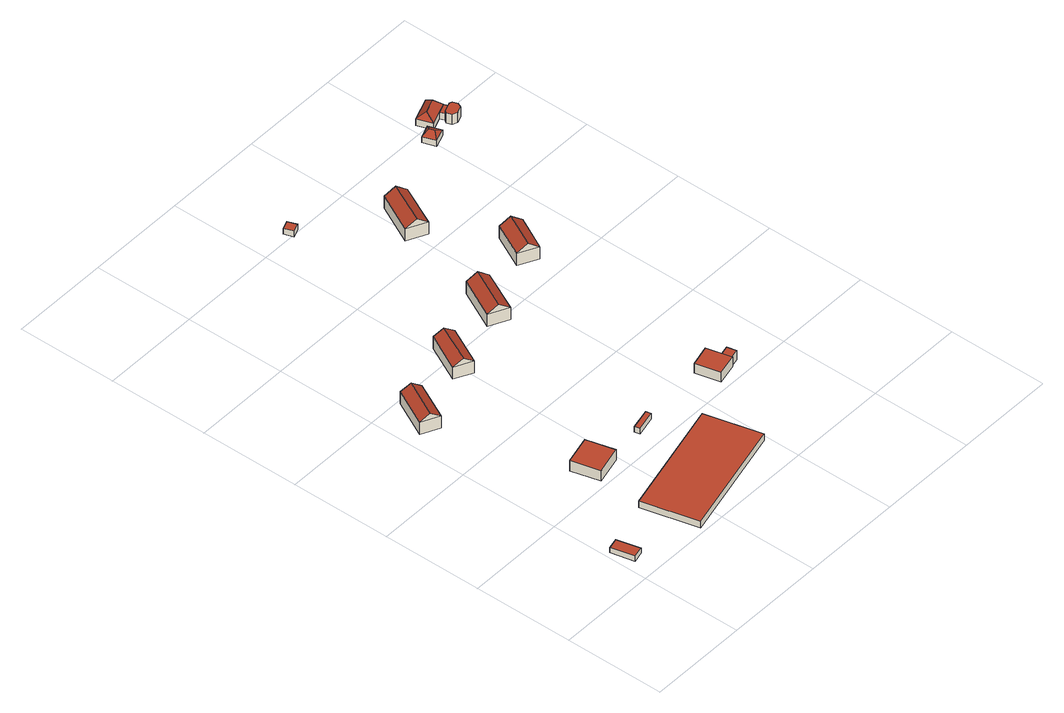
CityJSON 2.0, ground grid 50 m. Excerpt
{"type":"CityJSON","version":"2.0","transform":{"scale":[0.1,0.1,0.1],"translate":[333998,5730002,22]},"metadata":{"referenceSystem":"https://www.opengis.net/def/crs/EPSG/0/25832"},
"CityObjects":{
"building1":{"type":"Building","attributes":{"Geometrietyp2DReferenz":"3000","Gemeindeschluessel":"05170048","function":"31001_2520","roofType":"1000","measuredHeight":2.88},"geometry":[{"type":"Solid","lod":"2","boundaries":[[[[0,1,2,3]],[[4,5,1,0]],[[6,7,5,4]],[[3,2,7,6]],[[4,0,3,6]],[[1,5,7,2]]]],"semantics":{"surfaces":[{"type":"WallSurface"},{"type":"RoofSurface"},{"type":"GroundSurface"}],"values":[[0,0,0,0,1,2]]}}]},
"building2":{"type":"Building","attributes":{"Geometrietyp2DReferenz":"3000","Gemeindeschluessel":"05170048","function":"31001_3073","roofType":"1000","measuredHeight":5.92},"geometry":[{"type":"Solid","lod":"2","boundaries":[[[[8,9,10,11]],[[12,13,9,8]],[[14,15,13,12]],[[11,10,15,14]],[[12,8,11,14]],[[9,13,15,10]]]],"semantics":{"surfaces":[{"type":"WallSurface"},{"type":"RoofSurface"},{"type":"GroundSurface"}],"values":[[0,0,0,0,1,2]]}}]},
"building3":{"type":"Building","attributes":{"Geometrietyp2DReferenz":"3000","Gemeindeschluessel":"05170012","function":"31001_1010","roofType":"3100","measuredHeight":10},"address":[{"country":"Germany","locality":"Hamminkeln","thoroughfareNumber":"11","thoroughfareName":"Strauchheide"}],"geometry":[{"type":"Solid","lod":"2","boundaries":[[[[16,17,18,19]],[[20,21,17,16]],[[22,23,21,20]],[[19,18,23,22]],[[16,24,20]],[[22,25,19]],[[19,25,24,16]],[[20,24,25,22]],[[17,21,23,18]]]],"semantics":{"surfaces":[{"type":"WallSurface"},{"type":"RoofSurface"},{"type":"GroundSurface"}],"values":[[0,0,0,0,0,0,1,1,2]]}}]},
"building4":{"type":"Building","attributes":{"Geometrietyp2DReferenz":"3000","Gemeindeschluessel":"05170048","function":"31001_3073","roofType":"1000","measuredHeight":3.95},"geometry":[{"type":"Solid","lod":"2","boundaries":[[[[26,27,28,29]],[[30,31,27,26]],[[32,33,31,30]],[[29,28,33,32]],[[30,26,29,32]],[[27,31,33,28]]]],"semantics":{"surfaces":[{"type":"WallSurface"},{"type":"RoofSurface"},{"type":"GroundSurface"}],"values":[[0,0,0,0,1,2]]}}]},
"building5":{"type":"Building","attributes":{"Geometrietyp2DReferenz":"3000","Gemeindeschluessel":"05170048","function":"31001_2723","roofType":"1000","measuredHeight":3.01},"geometry":[{"type":"Solid","lod":"2","boundaries":[[[[34,35,36,37]],[[38,39,35,34]],[[40,41,39,38]],[[37,36,41,40]],[[38,34,37,40]],[[35,39,41,36]]]],"semantics":{"surfaces":[{"type":"WallSurface"},{"type":"RoofSurface"},{"type":"GroundSurface"}],"values":[[0,0,0,0,1,2]]}}]},
"building6":{"type":"Building","attributes":{"Geometrietyp2DReferenz":"3000","Gemeindeschluessel":"05170012","function":"31001_1010","roofType":"3100","measuredHeight":10.02},"address":[{"country":"Germany","locality":"Hamminkeln","thoroughfareNumber":"9","thoroughfareName":"Strauchheide"}],"geometry":[{"type":"Solid","lod":"2","boundaries":[[[[42,43,44,45]],[[46,47,43,42]],[[48,49,47,46]],[[45,44,49,48]],[[42,50,46]],[[48,51,45]],[[45,51,50,42]],[[46,50,51,48]],[[43,47,49,44]]]],"semantics":{"surfaces":[{"type":"WallSurface"},{"type":"RoofSurface"},{"type":"GroundSurface"}],"values":[[0,0,0,0,0,0,1,1,2]]}}]},
"building7":{"type":"Building","attributes":{"Geometrietyp2DReferenz":"3000","Gemeindeschluessel":"05170012","function":"31001_1010","roofType":"3100","measuredHeight":10.57},"address":[{"country":"Germany","locality":"Hamminkeln","thoroughfareNumber":"7","thoroughfareName":"Strauchheide"}],"geometry":[{"type":"Solid","lod":"2","boundaries":[[[[52,53,54,55]],[[56,57,53,52]],[[58,59,57,56]],[[55,54,59,58]],[[52,60,56]],[[58,61,55]],[[55,61,60,52]],[[56,60,61,58]],[[53,57,59,54]]]],"semantics":{"surfaces":[{"type":"WallSurface"},{"type":"RoofSurface"},{"type":"GroundSurface"}],"values":[[0,0,0,0,0,0,1,1,2]]}}]},
"building8":{"type":"Building","attributes":{"Gemeindeschluessel":"05170048","Geometrietyp2DReferenz":"3000","function":"31001_3073"},"children":["building8-1","building8-2"]},
"building8-1":{"type":"BuildingPart","attributes":{"roofType":"1000","measuredHeight":5.47},"parents":["building8"],"geometry":[{"type":"MultiSurface","lod":"2","boundaries":[[[62,63,64,65]],[[66,67,63,62]],[[68,69,67,66]],[[65,64,70,71]],[[68,66,62,65,71]],[[63,67,69,70,64]],[[68,72,73,69]],[[70,73,72,71]]],"semantics":{"surfaces":[{"type":"WallSurface"},{"type":"RoofSurface"},{"type":"GroundSurface"},{"type":"ClosureSurface"}],"values":[0,0,0,0,1,2,0,3]}}]},
"building8-2":{"type":"BuildingPart","attributes":{"roofType":"1000","measuredHeight":5.47},"parents":["building8"],"geometry":[{"type":"Solid","lod":"2","boundaries":[[[[74,75,73,72]],[[76,77,75,74]],[[71,70,77,76]],[[76,74,72,71]],[[75,77,70,73]],[[72,73,70,71]]]],"semantics":{"surfaces":[{"type":"WallSurface"},{"type":"RoofSurface"},{"type":"GroundSurface"},{"type":"ClosureSurface"}],"values":[[0,0,0,1,2,3]]}}]},
"building9":{"type":"Building","attributes":{"Geometrietyp2DReferenz":"3000","Gemeindeschluessel":"05170012","function":"31001_2500","roofType":"1000","measuredHeight":3.2},"geometry":[{"type":"Solid","lod":"2","boundaries":[[[[78,79,80,81]],[[82,83,79,78]],[[84,85,83,82]],[[81,80,85,84]],[[82,78,81,84]],[[79,83,85,80]]]],"semantics":{"surfaces":[{"type":"WallSurface"},{"type":"RoofSurface"},{"type":"GroundSurface"}],"values":[[0,0,0,0,1,2]]}}]},
"building10":{"type":"Building","attributes":{"Geometrietyp2DReferenz":"3000","Gemeindeschluessel":"05170012","function":"31001_1010","roofType":"3100","measuredHeight":10.64},"address":[{"country":"Germany","locality":"Hamminkeln","thoroughfareNumber":"3","thoroughfareName":"Strauchheide"}],"geometry":[{"type":"Solid","lod":"2","boundaries":[[[[86,87,88,89]],[[90,91,87,86]],[[92,93,91,90]],[[89,88,93,92]],[[86,94,90]],[[92,95,89]],[[89,95,94,86]],[[90,94,95,92]],[[87,91,93,88]]]],"semantics":{"surfaces":[{"type":"WallSurface"},{"type":"RoofSurface"},{"type":"GroundSurface"}],"values":[[0,0,0,0,0,0,1,1,2]]}}]},
"building11":{"type":"Building","attributes":{"Geometrietyp2DReferenz":"3000","Gemeindeschluessel":"05170012","function":"31001_1010","roofType":"3100","measuredHeight":10.48},"address":[{"country":"Germany","locality":"Hamminkeln","thoroughfareNumber":"5","thoroughfareName":"Strauchheide"}],"geometry":[{"type":"Solid","lod":"2","boundaries":[[[[96,97,98,99]],[[100,101,97,96]],[[102,103,101,100]],[[99,98,103,102]],[[96,104,100]],[[102,105,99]],[[99,105,104,96]],[[100,104,105,102]],[[97,101,103,98]]]],"semantics":{"surfaces":[{"type":"WallSurface"},{"type":"RoofSurface"},{"type":"GroundSurface"}],"values":[[0,0,0,0,0,0,1,1,2]]}}]},
"building12":{"type":"Building","attributes":{"Geometrietyp2DReferenz":"3000","Gemeindeschluessel":"05170012","function":"31001_2463","roofType":"3200","measuredHeight":5.33},"address":[{"country":"Germany","locality":"Hamminkeln","thoroughfareNumber":"1","thoroughfareName":"Strauchheide"}],"geometry":[{"type":"Solid","lod":"2","boundaries":[[[[106,107,108,109]],[[110,111,107,106]],[[112,113,111,110]],[[109,108,113,112]],[[106,114,110]],[[112,115,109]],[[109,115,114,106]],[[110,114,115,112]],[[107,111,113,108]]]],"semantics":{"surfaces":[{"type":"WallSurface"},{"type":"RoofSurface"},{"type":"GroundSurface"}],"values":[[0,0,0,0,1,1,1,1,2]]}}]},
"building13":{"type":"Building","attributes":{"Gemeindeschluessel":"05170012","Geometrietyp2DReferenz":"3000","function":"31001_1010"},"address":[{"country":"Germany","locality":"Hamminkeln","thoroughfareNumber":"1","thoroughfareName":"Strauchheide"}],"children":["building13-1","building13-2"]},
"building13-1":{"type":"BuildingPart","attributes":{"roofType":"3200","measuredHeight":7.09},"parents":["building13"],"geometry":[{"type":"MultiSurface","lod":"2","boundaries":[[[116,117,118,119]],[[120,121,117,116]],[[119,118,122,123]],[[116,124,120]],[[123,125,119]],[[119,125,124,116]],[[120,124,125,123]],[[117,121,122,118]],[[126,123,122,127]],[[126,127,121,120]]],"semantics":{"surfaces":[{"type":"WallSurface"},{"type":"RoofSurface"},{"type":"GroundSurface"},{"type":"ClosureSurface"}],"values":[0,0,0,1,1,1,1,2,0,3]}}]},
"building13-2":{"type":"BuildingPart","attributes":{"roofType":"1000","measuredHeight":3.66},"parents":["building13"],"geometry":[{"type":"Solid","lod":"2","boundaries":[[[[128,129,121,120]],[[130,131,129,128]],[[126,127,131,130]],[[130,128,120,126]],[[129,131,127,121]],[[120,121,127,126]]]],"semantics":{"surfaces":[{"type":"WallSurface"},{"type":"RoofSurface"},{"type":"GroundSurface"},{"type":"ClosureSurface"}],"values":[[0,0,0,1,2,3]]}}]},
"building14":{"type":"Building","attributes":{"Geometrietyp2DReferenz":"3000","Gemeindeschluessel":"05170012","function":"31001_1010","roofType":"1000","measuredHeight":5.71},"address":[{"country":"Germany","locality":"Hamminkeln","thoroughfareNumber":"1","thoroughfareName":"Strauchheide"}],"geometry":[{"type":"Solid","lod":"2","boundaries":[[[[132,133,134,135]],[[136,137,133,132]],[[138,139,137,136]],[[140,141,139,138]],[[142,143,141,140]],[[144,145,143,142]],[[146,147,145,144]],[[135,134,147,146]],[[144,142,140,138,136,132,135,146]],[[133,137,139,141,143,145,147,134]]]],"semantics":{"surfaces":[{"type":"WallSurface"},{"type":"RoofSurface"},{"type":"GroundSurface"}],"values":[[0,0,0,0,0,0,0,0,1,2]]}}]}
},
"vertices":[
[87,95,62],[87,95,33],[59,211,33],[59,211,62],[33,81,62],[33,81,33],[5,197,62],[5,197,33],
[428,690,90],[428,690,31],[287,655,31],[287,655,90],[464,548,90],[464,548,31],[323,513,90],[323,513,31],
[161,1477,85],[161,1477,17],[68,1292,17],[68,1292,85],[248,1433,85],[248,1433,17],[155,1248,85],[155,1248,17],[205,1455,117],[111,1270,117],
[956,150,70],[956,150,31],[885,431,31],[885,431,70],[369,4,70],[369,4,31],[299,285,70],[299,285,31],
[755,600,62],[755,600,31],[749,626,31],[749,626,62],[652,575,62],[652,575,31],[646,601,62],[646,601,31],
[512,1592,84],[512,1592,16],[420,1406,16],[420,1406,84],[600,1548,84],[600,1548,16],[507,1362,84],[507,1362,16],[556,1570,116],[463,1384,116],
[863,1706,84],[863,1706,16],[764,1507,16],[764,1507,84],[958,1658,84],[958,1658,16],[859,1459,84],[859,1459,16],[911,1682,122],[811,1483,122],
[1118,521,86],[1118,521,32],[1222,547,32],[1222,547,86],[1087,644,86],[1087,644,32],[1191,670,86],[1191,670,32],[1222,549,32],[1222,549,86],[1210,595,86],[1210,595,32],
[1253,606,86],[1253,606,32],[1264,560,86],[1264,560,32],
[697,2550,44],[697,2550,12],[654,2534,12],[654,2534,44],[714,2504,44],[714,2504,12],[671,2488,44],[671,2488,12],
[1043,2063,85],[1043,2063,16],[1142,2262,16],[1142,2262,85],[948,2110,85],[948,2110,16],[1047,2309,85],[1047,2309,16],[995,2086,122],[1095,2286,122],
[1216,1821,84],[1216,1821,16],[1132,1655,16],[1132,1655,84],[1311,1773,84],[1311,1773,16],[1227,1607,84],[1227,1607,16],[1263,1797,121],[1180,1631,121],
[1557,2418,40],[1557,2418,7],[1533,2481,7],[1533,2481,40],[1491,2393,40],[1491,2393,7],[1467,2456,40],[1467,2456,7],[1517,2425,61],[1507,2449,61],
[1647,2587,46],[1647,2587,10],[1530,2543,10],[1530,2543,46],[1676,2512,46],[1676,2512,10],[1558,2467,10],[1558,2467,46],[1637,2540,81],[1568,2514,81],[1626,2493,46],[1626,2493,10],
[1684,2489,46],[1684,2489,10],[1635,2470,46],[1635,2470,10],
[1698,2483,61],[1698,2483,4],[1684,2489,4],[1684,2489,61],[1707,2458,61],[1707,2458,4],[1696,2435,61],[1696,2435,4],[1662,2422,61],[1662,2422,4],[1638,2432,61],[1638,2432,4],[1629,2457,61],[1629,2457,4],[1635,2470,61],[1635,2470,4]
]}
